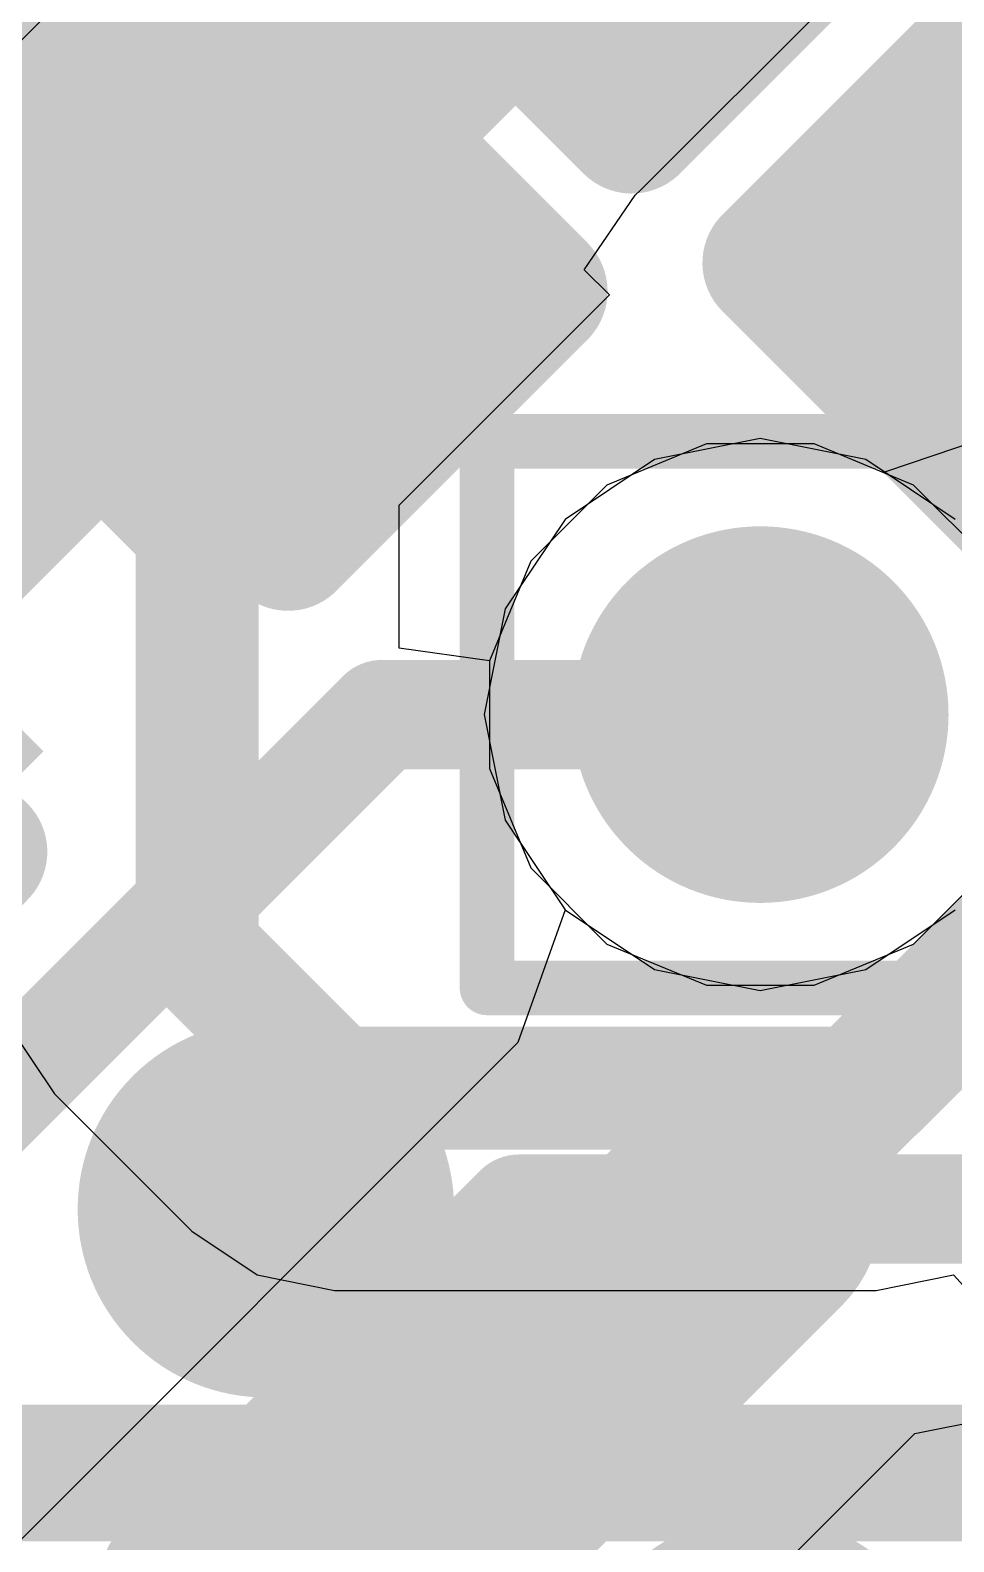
# Model space of a CAD drawing. Header units: inches. Extents: x -6 to 284, y -12 to 154.
# Drawn here: x 52.35 to 53.209, y 1.992 to 3.397 of the extents above; entities that cross this region are included whole.
import ezdxf

# ---------------------------------------------------------------- set-up
doc = ezdxf.new("R2010")
doc.units = ezdxf.units.IN
for name, color, linetype in [('Bottom Layer', 5, 'Continuous'), ('Bottom Overlay', 54, 'Continuous'), ('Bottom Paste', 16, 'Continuous'), ('Bottom Solder', 6, 'Continuous'), ('Drill Drawing', 1, 'Continuous'), ('GND-1', 16, 'Continuous'), ('GND-2', 90, 'Continuous'), ('GND-3', 216, 'Continuous'), ('GND-4', 54, 'Continuous'), ('PWR-1', 156, 'Continuous'), ('PWR-2', 130, 'Continuous'), ('Signal L1', 76, 'Continuous'), ('Signal L2', 6, 'Continuous'), ('Top Layer', 1, 'Continuous'), ('Top Paste', 8, 'Continuous'), ('Top Solder', 216, 'Continuous'), ('Via Holes', 16, 'Continuous')]:
    doc.layers.add(name, color=color, linetype=linetype)

# ---------------------------------------------------------------- blocks, each defined once
blk = doc.blocks.new('FBGA_153_11_5_13__B_131')
at = {"layer": 'Bottom Overlay'}
blk.add_lwpolyline([(-5.75, 6.5, 0.127, 0.127, 0), (-2.875, 6.5, 0.127, 0.127, 0)], format="xyseb", dxfattribs=at)
blk = doc.blocks.new('BGA_565_15_5_14_4__132')
at = {"layer": 'Top Layer'}
h = blk.add_hatch(color=1, dxfattribs=at)
edge = h.paths.add_edge_path()
edge.add_arc((4.875, 2.925), 0.125, 0, 360)
h = blk.add_hatch(color=1, dxfattribs=at)
edge = h.paths.add_edge_path()
edge.add_arc((5.525, 2.925), 0.125, 0, 360)
h = blk.add_hatch(color=1, dxfattribs=at)
edge = h.paths.add_edge_path()
edge.add_arc((4.875, 2.275), 0.125, 0, 360)
at = {"layer": 'Top Paste'}
h = blk.add_hatch(color=8, dxfattribs=at)
edge = h.paths.add_edge_path()
edge.add_arc((4.875, 2.925), 0.125, 0, 360)
h = blk.add_hatch(color=8, dxfattribs=at)
edge = h.paths.add_edge_path()
edge.add_arc((5.525, 2.925), 0.125, 0, 360)
h = blk.add_hatch(color=8, dxfattribs=at)
edge = h.paths.add_edge_path()
edge.add_arc((4.875, 2.275), 0.125, 0, 360)
at = {"layer": 'Top Solder'}
h = blk.add_hatch(color=216, dxfattribs=at)
edge = h.paths.add_edge_path()
edge.add_arc((5.525, 3.575), 0.175, 0, 360)
h = blk.add_hatch(color=216, dxfattribs=at)
edge = h.paths.add_edge_path()
edge.add_arc((4.875, 2.925), 0.175, 0, 360)
h = blk.add_hatch(color=216, dxfattribs=at)
edge = h.paths.add_edge_path()
edge.add_arc((5.525, 2.925), 0.175, 0, 360)
h = blk.add_hatch(color=216, dxfattribs=at)
edge = h.paths.add_edge_path()
edge.add_arc((4.875, 2.275), 0.175, 0, 360)
blk = doc.blocks.new('CAP_0201_B_356')
at = {"layer": 'Bottom Layer'}
for points in [[(-0.45, 0.15), (-0.15, 0.15), (-0.15, -0.15), (-0.45, -0.15)], [(0.15, 0.15), (0.45, 0.15), (0.45, -0.15), (0.15, -0.15)]]:
    blk.add_hatch(color=5, dxfattribs=at).paths.add_polyline_path(points)
at = {"layer": 'Bottom Paste'}
for points in [[(-0.45, 0.15), (-0.15, 0.15), (-0.15, -0.15), (-0.45, -0.15)], [(0.15, 0.15), (0.45, 0.15), (0.45, -0.15), (0.15, -0.15)]]:
    blk.add_hatch(color=16, dxfattribs=at).paths.add_polyline_path(points)
at = {"layer": 'Bottom Solder'}
for points in [[(-0.505, 0.205), (-0.095, 0.205), (-0.095, -0.205), (-0.505, -0.205)], [(0.095, 0.205), (0.505, 0.205), (0.505, -0.205), (0.095, -0.205)]]:
    blk.add_hatch(color=6, dxfattribs=at).paths.add_polyline_path(points)
at = {"layer": 'Bottom Overlay'}
for points in [[(-0.2032, 0.2286, 0.127, 0.127, 0), (-0.5334, 0.2286, 0.127, 0.127, 0)], [(-0.5334, -0.2286, 0.127, 0.127, 0), (-0.5334, 0.2286, 0.127, 0.127, 0)], [(0.5334, 0.2286, 0.127, 0.127, 0), (0.2032, 0.2286, 0.127, 0.127, 0)], [(0.5334, -0.2286, 0.127, 0.127, 0), (0.5334, 0.2286, 0.127, 0.127, 0)], [(-0.2032, -0.2286, 0.127, 0.127, 0), (-0.5334, -0.2286, 0.127, 0.127, 0)], [(0.5334, -0.2286, 0.127, 0.127, 0), (0.2032, -0.2286, 0.127, 0.127, 0)]]:
    blk.add_lwpolyline(points, format="xyseb", dxfattribs=at)
for points in [[(-0.5651, 0.2286, 0.0635, 0.0635, 1), (-0.5016, 0.2286, 0.0635, 0.0635, 1)], [(-0.5651, 0.2286, 0.0635, 0.0635, 1), (-0.5016, 0.2286, 0.0635, 0.0635, 1)], [(-0.2349, 0.2286, 0.0635, 0.0635, 1), (-0.1714, 0.2286, 0.0635, 0.0635, 1)], [(0.1715, 0.2286, 0.0635, 0.0635, 1), (0.235, 0.2286, 0.0635, 0.0635, 1)], [(0.5016, 0.2286, 0.0635, 0.0635, 1), (0.5651, 0.2286, 0.0635, 0.0635, 1)], [(0.5016, 0.2286, 0.0635, 0.0635, 1), (0.5651, 0.2286, 0.0635, 0.0635, 1)], [(-0.5651, -0.2286, 0.0635, 0.0635, 1), (-0.5016, -0.2286, 0.0635, 0.0635, 1)], [(-0.5651, -0.2286, 0.0635, 0.0635, 1), (-0.5016, -0.2286, 0.0635, 0.0635, 1)], [(-0.2349, -0.2286, 0.0635, 0.0635, 1), (-0.1714, -0.2286, 0.0635, 0.0635, 1)], [(0.1714, -0.2286, 0.0635, 0.0635, 1), (0.2349, -0.2286, 0.0635, 0.0635, 1)], [(0.5016, -0.2286, 0.0635, 0.0635, 1), (0.5651, -0.2286, 0.0635, 0.0635, 1)], [(0.5016, -0.2286, 0.0635, 0.0635, 1), (0.5651, -0.2286, 0.0635, 0.0635, 1)]]:
    blk.add_lwpolyline(points, format="xyseb", close=True, dxfattribs=at)
blk = doc.blocks.new('CAP_0201_B_359')
at = {"layer": 'Bottom Layer'}
for points in [[(-0.45, 0.15), (-0.15, 0.15), (-0.15, -0.15), (-0.45, -0.15)], [(0.15, 0.15), (0.45, 0.15), (0.45, -0.15), (0.15, -0.15)]]:
    blk.add_hatch(color=5, dxfattribs=at).paths.add_polyline_path(points)
at = {"layer": 'Bottom Paste'}
for points in [[(-0.45, 0.15), (-0.15, 0.15), (-0.15, -0.15), (-0.45, -0.15)], [(0.15, 0.15), (0.45, 0.15), (0.45, -0.15), (0.15, -0.15)]]:
    blk.add_hatch(color=16, dxfattribs=at).paths.add_polyline_path(points)
at = {"layer": 'Bottom Solder'}
for points in [[(-0.505, 0.205), (-0.095, 0.205), (-0.095, -0.205), (-0.505, -0.205)], [(0.095, 0.205), (0.505, 0.205), (0.505, -0.205), (0.095, -0.205)]]:
    blk.add_hatch(color=6, dxfattribs=at).paths.add_polyline_path(points)
at = {"layer": 'Bottom Overlay'}
for points in [[(-0.5334, 0.2286, 0.127, 0.127, 0), (-0.2032, 0.2286, 0.127, 0.127, 0)], [(-0.5334, 0.2286, 0.127, 0.127, 0), (-0.5334, -0.2286, 0.127, 0.127, 0)], [(0.2032, 0.2286, 0.127, 0.127, 0), (0.5334, 0.2286, 0.127, 0.127, 0)], [(0.5334, 0.2286, 0.127, 0.127, 0), (0.5334, -0.2286, 0.127, 0.127, 0)], [(-0.5334, -0.2286, 0.127, 0.127, 0), (-0.2032, -0.2286, 0.127, 0.127, 0)], [(0.2032, -0.2286, 0.127, 0.127, 0), (0.5334, -0.2286, 0.127, 0.127, 0)]]:
    blk.add_lwpolyline(points, format="xyseb", dxfattribs=at)
for points in [[(-0.5651, 0.2286, 0.0635, 0.0635, 1), (-0.5016, 0.2286, 0.0635, 0.0635, 1)], [(-0.5651, 0.2286, 0.0635, 0.0635, 1), (-0.5016, 0.2286, 0.0635, 0.0635, 1)], [(-0.2349, 0.2286, 0.0635, 0.0635, 1), (-0.1714, 0.2286, 0.0635, 0.0635, 1)], [(0.1715, 0.2286, 0.0635, 0.0635, 1), (0.235, 0.2286, 0.0635, 0.0635, 1)], [(0.5017, 0.2286, 0.0635, 0.0635, 1), (0.5652, 0.2286, 0.0635, 0.0635, 1)], [(0.5017, 0.2286, 0.0635, 0.0635, 1), (0.5652, 0.2286, 0.0635, 0.0635, 1)], [(-0.5651, -0.2286, 0.0635, 0.0635, 1), (-0.5016, -0.2286, 0.0635, 0.0635, 1)], [(-0.5651, -0.2286, 0.0635, 0.0635, 1), (-0.5016, -0.2286, 0.0635, 0.0635, 1)], [(-0.2349, -0.2286, 0.0635, 0.0635, 1), (-0.1714, -0.2286, 0.0635, 0.0635, 1)], [(0.1715, -0.2286, 0.0635, 0.0635, 1), (0.235, -0.2286, 0.0635, 0.0635, 1)], [(0.5017, -0.2286, 0.0635, 0.0635, 1), (0.5652, -0.2286, 0.0635, 0.0635, 1)], [(0.5017, -0.2286, 0.0635, 0.0635, 1), (0.5652, -0.2286, 0.0635, 0.0635, 1)]]:
    blk.add_lwpolyline(points, format="xyseb", close=True, dxfattribs=at)
blk = doc.blocks.new('CAP_0201_B_362')
at = {"layer": 'Bottom Layer'}
for points in [[(-0.45, 0.15), (-0.15, 0.15), (-0.15, -0.15), (-0.45, -0.15)], [(0.15, 0.15), (0.45, 0.15), (0.45, -0.15), (0.15, -0.15)]]:
    blk.add_hatch(color=5, dxfattribs=at).paths.add_polyline_path(points)
at = {"layer": 'Bottom Paste'}
for points in [[(-0.45, 0.15), (-0.15, 0.15), (-0.15, -0.15), (-0.45, -0.15)], [(0.15, 0.15), (0.45, 0.15), (0.45, -0.15), (0.15, -0.15)]]:
    blk.add_hatch(color=16, dxfattribs=at).paths.add_polyline_path(points)
at = {"layer": 'Bottom Solder'}
for points in [[(-0.505, 0.205), (-0.095, 0.205), (-0.095, -0.205), (-0.505, -0.205)], [(0.095, 0.205), (0.505, 0.205), (0.505, -0.205), (0.095, -0.205)]]:
    blk.add_hatch(color=6, dxfattribs=at).paths.add_polyline_path(points)
at = {"layer": 'Bottom Overlay'}
for points in [[(-0.5334, 0.2286, 0.127, 0.127, 0), (-0.5334, -0.2286, 0.127, 0.127, 0)], [(-0.5334, 0.2286, 0.127, 0.127, 0), (-0.2032, 0.2286, 0.127, 0.127, 0)], [(0.2032, 0.2286, 0.127, 0.127, 0), (0.5334, 0.2286, 0.127, 0.127, 0)], [(0.5334, 0.2286, 0.127, 0.127, 0), (0.5334, -0.2286, 0.127, 0.127, 0)], [(-0.5334, -0.2286, 0.127, 0.127, 0), (-0.2032, -0.2286, 0.127, 0.127, 0)], [(0.2032, -0.2286, 0.127, 0.127, 0), (0.5334, -0.2286, 0.127, 0.127, 0)]]:
    blk.add_lwpolyline(points, format="xyseb", dxfattribs=at)
for points in [[(-0.5651, 0.2286, 0.0635, 0.0635, 1), (-0.5016, 0.2286, 0.0635, 0.0635, 1)], [(-0.5651, 0.2286, 0.0635, 0.0635, 1), (-0.5016, 0.2286, 0.0635, 0.0635, 1)], [(-0.2349, 0.2286, 0.0635, 0.0635, 1), (-0.1714, 0.2286, 0.0635, 0.0635, 1)], [(0.1714, 0.2286, 0.0635, 0.0635, 1), (0.2349, 0.2286, 0.0635, 0.0635, 1)], [(0.5016, 0.2286, 0.0635, 0.0635, 1), (0.5651, 0.2286, 0.0635, 0.0635, 1)], [(0.5016, 0.2286, 0.0635, 0.0635, 1), (0.5651, 0.2286, 0.0635, 0.0635, 1)], [(-0.5651, -0.2286, 0.0635, 0.0635, 1), (-0.5016, -0.2286, 0.0635, 0.0635, 1)], [(-0.5651, -0.2286, 0.0635, 0.0635, 1), (-0.5016, -0.2286, 0.0635, 0.0635, 1)], [(-0.2349, -0.2286, 0.0635, 0.0635, 1), (-0.1714, -0.2286, 0.0635, 0.0635, 1)], [(0.1714, -0.2286, 0.0635, 0.0635, 1), (0.2349, -0.2286, 0.0635, 0.0635, 1)], [(0.5016, -0.2286, 0.0635, 0.0635, 1), (0.5651, -0.2286, 0.0635, 0.0635, 1)], [(0.5016, -0.2286, 0.0635, 0.0635, 1), (0.5651, -0.2286, 0.0635, 0.0635, 1)]]:
    blk.add_lwpolyline(points, format="xyseb", close=True, dxfattribs=at)
blk = doc.blocks.new('CAP_0201_B_401')
at = {"layer": 'Bottom Layer'}
for points in [[(-0.45, 0.15), (-0.15, 0.15), (-0.15, -0.15), (-0.45, -0.15)], [(0.15, 0.15), (0.45, 0.15), (0.45, -0.15), (0.15, -0.15)]]:
    blk.add_hatch(color=5, dxfattribs=at).paths.add_polyline_path(points)
at = {"layer": 'Bottom Paste'}
for points in [[(-0.45, 0.15), (-0.15, 0.15), (-0.15, -0.15), (-0.45, -0.15)], [(0.15, 0.15), (0.45, 0.15), (0.45, -0.15), (0.15, -0.15)]]:
    blk.add_hatch(color=16, dxfattribs=at).paths.add_polyline_path(points)
at = {"layer": 'Bottom Solder'}
for points in [[(-0.505, 0.205), (-0.095, 0.205), (-0.095, -0.205), (-0.505, -0.205)], [(0.095, 0.205), (0.505, 0.205), (0.505, -0.205), (0.095, -0.205)]]:
    blk.add_hatch(color=6, dxfattribs=at).paths.add_polyline_path(points)
at = {"layer": 'Bottom Overlay'}
for points in [[(-0.5334, -0.2286, 0.127, 0.127, 0), (-0.5334, 0.2286, 0.127, 0.127, 0)], [(-0.2032, 0.2286, 0.127, 0.127, 0), (-0.5334, 0.2286, 0.127, 0.127, 0)], [(0.5334, 0.2286, 0.127, 0.127, 0), (0.2032, 0.2286, 0.127, 0.127, 0)], [(0.5334, -0.2286, 0.127, 0.127, 0), (0.5334, 0.2286, 0.127, 0.127, 0)], [(-0.2032, -0.2286, 0.127, 0.127, 0), (-0.5334, -0.2286, 0.127, 0.127, 0)], [(0.5334, -0.2286, 0.127, 0.127, 0), (0.2032, -0.2286, 0.127, 0.127, 0)]]:
    blk.add_lwpolyline(points, format="xyseb", dxfattribs=at)
for points in [[(-0.5651, 0.2286, 0.0635, 0.0635, 1), (-0.5016, 0.2286, 0.0635, 0.0635, 1)], [(-0.5651, 0.2286, 0.0635, 0.0635, 1), (-0.5016, 0.2286, 0.0635, 0.0635, 1)], [(-0.2349, 0.2286, 0.0635, 0.0635, 1), (-0.1714, 0.2286, 0.0635, 0.0635, 1)], [(0.1714, 0.2286, 0.0635, 0.0635, 1), (0.2349, 0.2286, 0.0635, 0.0635, 1)], [(0.5016, 0.2286, 0.0635, 0.0635, 1), (0.5651, 0.2286, 0.0635, 0.0635, 1)], [(0.5016, 0.2286, 0.0635, 0.0635, 1), (0.5651, 0.2286, 0.0635, 0.0635, 1)], [(-0.5651, -0.2286, 0.0635, 0.0635, 1), (-0.5016, -0.2286, 0.0635, 0.0635, 1)], [(-0.5651, -0.2286, 0.0635, 0.0635, 1), (-0.5016, -0.2286, 0.0635, 0.0635, 1)], [(-0.2349, -0.2286, 0.0635, 0.0635, 1), (-0.1714, -0.2286, 0.0635, 0.0635, 1)], [(0.1714, -0.2286, 0.0635, 0.0635, 1), (0.2349, -0.2286, 0.0635, 0.0635, 1)], [(0.5016, -0.2286, 0.0635, 0.0635, 1), (0.5651, -0.2286, 0.0635, 0.0635, 1)], [(0.5016, -0.2286, 0.0635, 0.0635, 1), (0.5651, -0.2286, 0.0635, 0.0635, 1)]]:
    blk.add_lwpolyline(points, format="xyseb", close=True, dxfattribs=at)

msp = doc.modelspace()

# ---------------------------------------------------------------- hatches: boundary and pattern name
at = {"layer": 'Bottom Layer'}
h = msp.add_hatch(color=5, dxfattribs=at)
edge = h.paths.add_edge_path()
edge.add_arc((53.029, 2.7605), 0.15, 0, 360)
at = {"layer": 'GND-1'}
h = msp.add_hatch(color=16, dxfattribs=at)
edge = h.paths.add_edge_path()
edge.add_arc((53.029, 2.7605), 0.15, 0, 360)
at = {"layer": 'GND-2'}
h = msp.add_hatch(color=90, dxfattribs=at)
edge = h.paths.add_edge_path()
edge.add_arc((53.029, 2.7605), 0.15, 0, 360)
at = {"layer": 'GND-3'}
h = msp.add_hatch(color=216, dxfattribs=at)
edge = h.paths.add_edge_path()
edge.add_arc((53.029, 2.7605), 0.15, 0, 360)
at = {"layer": 'GND-4'}
h = msp.add_hatch(color=54, dxfattribs=at)
edge = h.paths.add_edge_path()
edge.add_arc((53.029, 2.7605), 0.15, 0, 360)
at = {"layer": 'PWR-1'}
h = msp.add_hatch(color=156, dxfattribs=at)
edge = h.paths.add_edge_path()
edge.add_arc((53.029, 2.7605), 0.15, 0, 360)
at = {"layer": 'PWR-2'}
h = msp.add_hatch(color=130, dxfattribs=at)
edge = h.paths.add_edge_path()
edge.add_arc((53.029, 2.7605), 0.15, 0, 360)
at = {"layer": 'Signal L1'}
h = msp.add_hatch(color=76, dxfattribs=at)
edge = h.paths.add_edge_path()
edge.add_arc((53.029, 2.7605), 0.15, 0, 360)
at = {"layer": 'Signal L2'}
h = msp.add_hatch(color=6, dxfattribs=at)
edge = h.paths.add_edge_path()
edge.add_arc((53.029, 2.7605), 0.15, 0, 360)
at = {"layer": 'Top Layer'}
h = msp.add_hatch(color=1, dxfattribs=at)
edge = h.paths.add_edge_path()
edge.add_arc((53.029, 2.7605), 0.15, 0, 360)
at = {"layer": 'Via Holes'}
h = msp.add_hatch(color=7, dxfattribs=at)
edge = h.paths.add_edge_path()
edge.add_arc((53.029, 2.7605), 0.075, 0, 360)

# ---------------------------------------------------------------- linework, layer by layer
at = {"layer": 'Bottom Layer'}
for p, q in [((52.4925, 3.5378), (52.1052, 3.1505)), ((52.9173, 3.2476), (53.0946, 3.4249)), ((52.9128, 3.2431), (52.9173, 3.2476)), ((52.8653, 3.1739), (52.9128, 3.2431)), ((52.8887, 3.1505), (52.8653, 3.1739)), ((52.6933, 2.9551), (52.8887, 3.1505)), ((52.9789, 3.0121), (52.8864, 2.9738)), ((53.079, 3.0121), (52.9789, 3.0121)), ((53.1715, 2.9738), (53.079, 3.0121)), ((52.8864, 2.9738), (52.8157, 2.9031)), ((53.2422, 2.9031), (53.1715, 2.9738)), ((52.6933, 2.8223), (52.6933, 2.9551)), ((52.8157, 2.9031), (52.7774, 2.8106)), ((52.7774, 2.8106), (52.6933, 2.8223)), ((52.3321, 2.469), (52.3728, 2.4081)), ((52.3728, 2.4081), (52.5005, 2.2804)), ((52.5005, 2.2804), (52.5614, 2.2397)), ((52.5614, 2.2397), (52.6332, 2.2254)), ((53.1368, 2.2254), (53.2086, 2.2397)), ((53.2086, 2.2397), (53.2691, 2.1732)), ((52.6332, 2.2254), (53.1368, 2.2254))]:
    msp.add_line(p, q, dxfattribs=at)
for points in [[(52.4969, 3.0192, 0.1143, 0.1143, 0), (52.4969, 3.1505, 0.1143, 0.1143, 0)], [(52.4969, 3.0192, 0.1143, 0.1143, 0), (52.5055, 3.0106, 0.1143, 0.1143, 0)], [(52.5055, 2.5409, 0.1143, 0.1143, 0), (52.5055, 3.0106, 0.1143, 0.1143, 0)], [(53.1368, 2.4132, 0.1143, 0.1143, 0), (53.4885, 2.7648, 0.1143, 0.1143, 0)], [(52.5055, 2.5409, 0.1143, 0.1143, 0), (52.6332, 2.4132, 0.1143, 0.1143, 0)], [(52.6332, 2.4132, 0.1143, 0.1143, 0), (53.1368, 2.4132, 0.1143, 0.1143, 0)]]:
    msp.add_lwpolyline(points, format="xyseb", dxfattribs=at)
for points in [[(52.4684, 3.1505, 0.0571, 0.0571, 1), (52.5255, 3.1505, 0.0571, 0.0571, 1)], [(52.4684, 3.0192, 0.0571, 0.0571, 1), (52.5255, 3.0192, 0.0571, 0.0571, 1)], [(52.4684, 3.0192, 0.0571, 0.0571, 1), (52.5255, 3.0192, 0.0571, 0.0571, 1)], [(52.477, 3.0106, 0.0571, 0.0571, 1), (52.5341, 3.0106, 0.0571, 0.0571, 1)], [(52.477, 3.0106, 0.0571, 0.0571, 1), (52.5341, 3.0106, 0.0571, 0.0571, 1)], [(52.477, 2.5409, 0.0571, 0.0571, 1), (52.5341, 2.5409, 0.0571, 0.0571, 1)], [(52.477, 2.5409, 0.0571, 0.0571, 1), (52.5341, 2.5409, 0.0571, 0.0571, 1)], [(52.6046, 2.4132, 0.0571, 0.0571, 1), (52.6618, 2.4132, 0.0571, 0.0571, 1)], [(52.6046, 2.4132, 0.0571, 0.0571, 1), (52.6618, 2.4132, 0.0571, 0.0571, 1)], [(53.1082, 2.4132, 0.0571, 0.0571, 1), (53.1654, 2.4132, 0.0571, 0.0571, 1)], [(53.1082, 2.4132, 0.0571, 0.0571, 1), (53.1654, 2.4132, 0.0571, 0.0571, 1)]]:
    msp.add_lwpolyline(points, format="xyseb", close=True, dxfattribs=at)
at = {"layer": 'Drill Drawing'}
for points in [[(52.775, 3.0145, 0.0508, 0.0508, 0), (53.283, 3.0145, 0.0508, 0.0508, 0)], [(52.775, 2.5065, 0.0508, 0.0508, 0), (52.775, 3.0145, 0.0508, 0.0508, 0)], [(52.775, 2.5065, 0.0508, 0.0508, 0), (53.283, 2.5065, 0.0508, 0.0508, 0)]]:
    msp.add_lwpolyline(points, format="xyseb", dxfattribs=at)
for points in [[(52.7623, 3.0145, 0.0254, 0.0254, 1), (52.7877, 3.0145, 0.0254, 0.0254, 1)], [(52.7623, 3.0145, 0.0254, 0.0254, 1), (52.7877, 3.0145, 0.0254, 0.0254, 1)], [(52.7623, 2.5065, 0.0254, 0.0254, 1), (52.7877, 2.5065, 0.0254, 0.0254, 1)], [(52.7623, 2.5065, 0.0254, 0.0254, 1), (52.7877, 2.5065, 0.0254, 0.0254, 1)]]:
    msp.add_lwpolyline(points, format="xyseb", close=True, dxfattribs=at)
at = {"layer": 'GND-1'}
for p, q in [((52.9789, 3.0121), (52.8864, 2.9738)), ((53.079, 3.0121), (52.9789, 3.0121)), ((53.1715, 2.9738), (53.079, 3.0121)), ((52.8864, 2.9738), (52.8157, 2.9031)), ((53.2422, 2.9031), (53.1715, 2.9738)), ((52.8157, 2.9031), (52.7774, 2.8106)), ((52.7774, 2.8106), (52.7774, 2.7105)), ((52.7774, 2.7105), (52.8157, 2.618)), ((52.8157, 2.618), (52.8864, 2.5472)), ((53.1715, 2.5472), (53.2422, 2.618)), ((52.8864, 2.5472), (52.9789, 2.5089)), ((53.079, 2.5089), (53.1715, 2.5472)), ((52.9789, 2.5089), (53.079, 2.5089))]:
    msp.add_line(p, q, dxfattribs=at)
at = {"layer": 'GND-2'}
for p, q in [((52.9789, 3.0121), (52.8864, 2.9738)), ((53.079, 3.0121), (52.9789, 3.0121)), ((53.1715, 2.9738), (53.079, 3.0121)), ((52.8864, 2.9738), (52.8157, 2.9031)), ((53.2422, 2.9031), (53.1715, 2.9738)), ((52.8157, 2.9031), (52.7774, 2.8106)), ((52.7774, 2.8106), (52.7774, 2.7105)), ((52.7774, 2.7105), (52.8157, 2.618)), ((52.8157, 2.618), (52.8864, 2.5472)), ((53.1715, 2.5472), (53.2422, 2.618)), ((52.8864, 2.5472), (52.9789, 2.5089)), ((53.079, 2.5089), (53.1715, 2.5472)), ((52.9789, 2.5089), (53.079, 2.5089))]:
    msp.add_line(p, q, dxfattribs=at)
at = {"layer": 'GND-3'}
for p, q in [((52.9789, 3.0121), (52.8864, 2.9738)), ((53.079, 3.0121), (52.9789, 3.0121)), ((53.1715, 2.9738), (53.079, 3.0121)), ((52.8864, 2.9738), (52.8157, 2.9031)), ((53.2422, 2.9031), (53.1715, 2.9738)), ((52.8157, 2.9031), (52.7774, 2.8106)), ((52.7774, 2.8106), (52.7774, 2.7105)), ((52.7774, 2.7105), (52.8157, 2.618)), ((52.8157, 2.618), (52.8864, 2.5472)), ((53.1715, 2.5472), (53.2422, 2.618)), ((52.8864, 2.5472), (52.9789, 2.5089)), ((53.079, 2.5089), (53.1715, 2.5472)), ((52.9789, 2.5089), (53.079, 2.5089))]:
    msp.add_line(p, q, dxfattribs=at)
at = {"layer": 'GND-4'}
for p, q in [((52.9789, 3.0121), (52.8864, 2.9738)), ((53.079, 3.0121), (52.9789, 3.0121)), ((53.1715, 2.9738), (53.079, 3.0121)), ((52.8864, 2.9738), (52.8157, 2.9031)), ((53.2422, 2.9031), (53.1715, 2.9738)), ((52.8157, 2.9031), (52.7774, 2.8106)), ((52.7774, 2.8106), (52.7774, 2.7105)), ((52.7774, 2.7105), (52.8157, 2.618)), ((52.8157, 2.618), (52.8864, 2.5472)), ((53.1715, 2.5472), (53.2422, 2.618)), ((52.8864, 2.5472), (52.9789, 2.5089)), ((53.079, 2.5089), (53.1715, 2.5472)), ((52.9789, 2.5089), (53.079, 2.5089))]:
    msp.add_line(p, q, dxfattribs=at)
at = {"layer": 'PWR-1'}
for p, q in [((53.029, 3.0171), (52.9308, 2.9975)), ((53.1271, 2.9975), (53.029, 3.0171)), ((52.9308, 2.9975), (52.8476, 2.9419)), ((53.2103, 2.9419), (53.1271, 2.9975)), ((52.8476, 2.9419), (52.7919, 2.8587)), ((52.7919, 2.8587), (52.7724, 2.7605)), ((52.7724, 2.7605), (52.7919, 2.6624)), ((52.7919, 2.6624), (52.8476, 2.5791)), ((52.8476, 2.5791), (52.9308, 2.5235)), ((53.1271, 2.5235), (53.2103, 2.5791)), ((52.9308, 2.5235), (53.029, 2.504)), ((53.029, 2.504), (53.1271, 2.5235))]:
    msp.add_line(p, q, dxfattribs=at)
at = {"layer": 'PWR-2'}
for p, q in [((53.029, 3.0171), (52.9308, 2.9975)), ((53.1271, 2.9975), (53.029, 3.0171)), ((53.2334, 3.0157), (53.1446, 2.9858)), ((52.9308, 2.9975), (52.8476, 2.9419)), ((53.1446, 2.9858), (53.1271, 2.9975)), ((52.8476, 2.9419), (52.7919, 2.8587)), ((52.7919, 2.8587), (52.7724, 2.7605)), ((52.7724, 2.7605), (52.7919, 2.6624)), ((52.7919, 2.6624), (52.8476, 2.5791)), ((52.8476, 2.5791), (52.8036, 2.4558)), ((52.8036, 2.4558), (51.7853, 1.4375)), ((53.1726, 2.0923), (53.3072, 2.1195)), ((52.3973, 1.317), (53.1726, 2.0923))]:
    msp.add_line(p, q, dxfattribs=at)
for points in [[(53.015, 2.3009, 0.127, 0.127, 0), (53.9482, 3.2342, 0.127, 0.127, 0)], [(51.8926, 1.1785, 0.254, 0.254, 0), (53.015, 2.3009, 0.254, 0.254, 0)]]:
    msp.add_lwpolyline(points, format="xyseb", dxfattribs=at)
for points in [[(52.9515, 2.3009, 0.127, 0.127, 1), (53.0785, 2.3009, 0.127, 0.127, 1)], [(52.9832, 2.3009, 0.0635, 0.0635, 1), (53.0467, 2.3009, 0.0635, 0.0635, 1)]]:
    msp.add_lwpolyline(points, format="xyseb", close=True, dxfattribs=at)
at = {"layer": 'Signal L1'}
for points in [[(52.1076, 2.7584, 0.1778, 0.1778, 0), (53.029, 3.6798, 0.1778, 0.1778, 0)], [(52.2085, 2.2918, 0.1016, 0.1016, 0), (52.6772, 2.7605, 0.1016, 0.1016, 0)], [(52.6772, 2.7605, 0.1016, 0.1016, 0), (53.029, 2.7605, 0.1016, 0.1016, 0)], [(52.4683, 1.9645, 0.1016, 0.1016, 0), (52.8047, 2.3009, 0.1016, 0.1016, 0)], [(52.8047, 2.3009, 0.1016, 0.1016, 0), (53.4886, 2.3009, 0.1016, 0.1016, 0)], [(52.4683, 0.6194, 0.1016, 0.1016, 0), (52.4683, 1.9645, 0.1016, 0.1016, 0)]]:
    msp.add_lwpolyline(points, format="xyseb", dxfattribs=at)
for points in [[(52.6518, 2.7605, 0.0508, 0.0508, 1), (52.7026, 2.7605, 0.0508, 0.0508, 1)], [(52.6518, 2.7605, 0.0508, 0.0508, 1), (52.7026, 2.7605, 0.0508, 0.0508, 1)], [(53.0036, 2.7605, 0.0508, 0.0508, 1), (53.0544, 2.7605, 0.0508, 0.0508, 1)], [(52.7793, 2.3009, 0.0508, 0.0508, 1), (52.8301, 2.3009, 0.0508, 0.0508, 1)], [(52.7793, 2.3009, 0.0508, 0.0508, 1), (52.8301, 2.3009, 0.0508, 0.0508, 1)], [(52.4429, 1.9645, 0.0508, 0.0508, 1), (52.4937, 1.9645, 0.0508, 0.0508, 1)], [(52.4429, 1.9645, 0.0508, 0.0508, 1), (52.4937, 1.9645, 0.0508, 0.0508, 1)]]:
    msp.add_lwpolyline(points, format="xyseb", close=True, dxfattribs=at)
at = {"layer": 'Signal L2'}
for p, q in [((53.029, 3.0171), (52.9308, 2.9975)), ((53.1271, 2.9975), (53.029, 3.0171)), ((52.9308, 2.9975), (52.8476, 2.9419)), ((53.2103, 2.9419), (53.1271, 2.9975)), ((52.8476, 2.9419), (52.7919, 2.8587)), ((52.7919, 2.8587), (52.7724, 2.7605)), ((52.7724, 2.7605), (52.7919, 2.6624)), ((52.7919, 2.6624), (52.8476, 2.5791)), ((52.8476, 2.5791), (52.9308, 2.5235)), ((53.1271, 2.5235), (53.2103, 2.5791)), ((52.9308, 2.5235), (53.029, 2.504)), ((53.029, 2.504), (53.1271, 2.5235))]:
    msp.add_line(p, q, dxfattribs=at)

# ---------------------------------------------------------------- block references
for name, p, rotation in [('BGA_565_15_5_14_4__132', (54.4079, 8.2759), 225), ('CAP_0201_B_401', (53.125, 3.847), 225), ('CAP_0201_B_359', (52.2146, 3.8225), 45), ('CAP_0201_B_362', (53.5775, 3.3957), 45), ('CAP_0201_B_356', (52.2848, 2.9384), 225)]:
    msp.add_blockref(name, p, dxfattribs=dict(rotation=rotation))
msp.add_blockref('FBGA_153_11_5_13__B_131', (57.0193, -4.4444))

doc.saveas('drawing.dxf')
